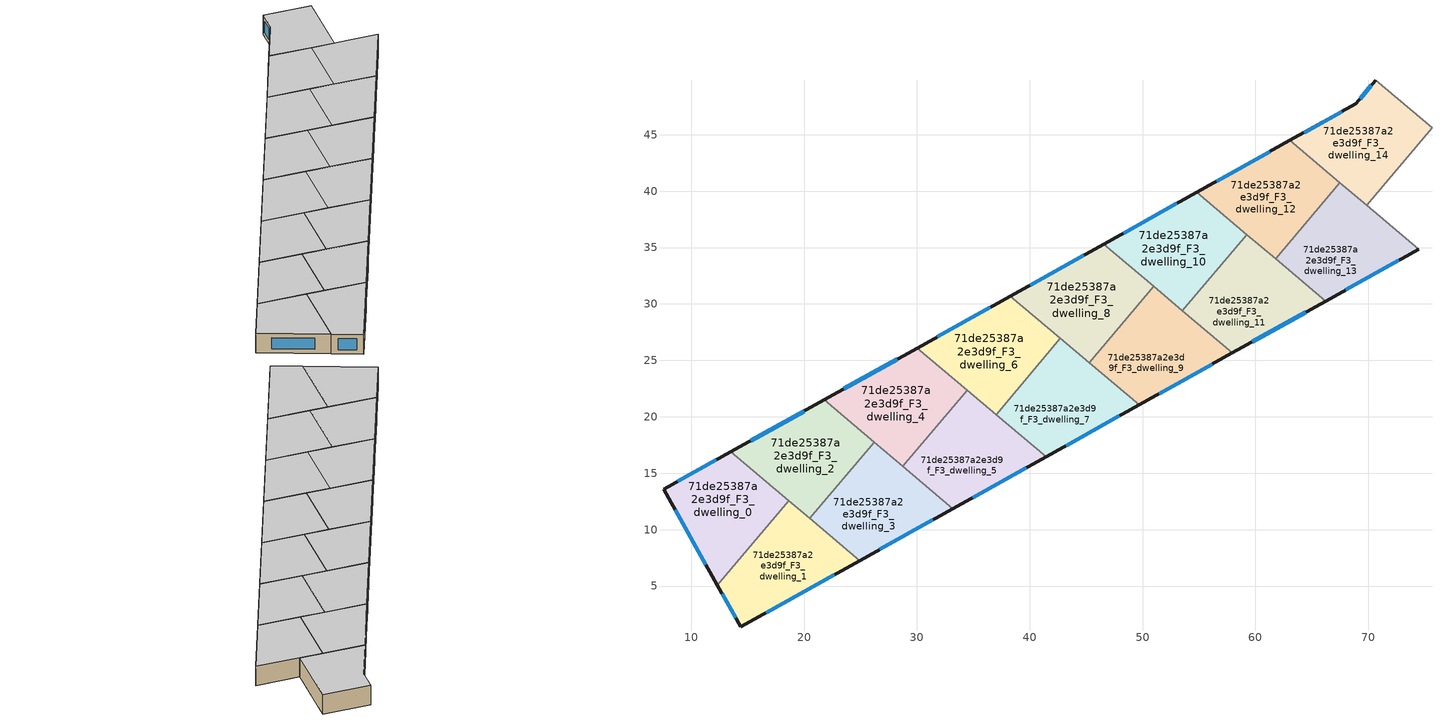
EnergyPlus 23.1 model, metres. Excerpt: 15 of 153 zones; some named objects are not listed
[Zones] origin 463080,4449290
71de25387a2e3d9f_F3_dwelling_0
 floor to 71de25387a2e3d9f_F2_dwelling_0 (EU_floor_Construction): 17.98,13.13 18.53,12.46 17.35,11.06 11.59,6.36 7.54,13.57 13.51,16.9 z9
 floor to 71de25387a2e3d9f_F2_dwelling_1 (EU_floor_Construction): 17.35,11.06 12.31,5.09 11.59,6.36 z9
 floor to 71de25387a2e3d9f_F2_dwelling_2 (EU_floor_Construction): 18.63,12.58 18.53,12.46 17.98,13.13 z9
 wall outside (EU_wall_Construction): 13.51,16.9 7.54,13.57 12.31,5.09 z9:12
 wall to 71de25387a2e3d9f_F3_dwelling_1 (EU_wall_Construction): 12.31,5.09 18.63,12.58 z9:12
 wall to 71de25387a2e3d9f_F3_dwelling_2 (EU_wall_Construction): 18.63,12.58 13.51,16.9 z9:12
 window (EU_Window_Construction): 8.56,11.75 11.29,6.9 / 12.23,16.18 8.82,14.28 z9.64:11.36
 ceiling to 71de25387a2e3d9f_F4_dwelling_0 (EU_floor_Construction): 12.31,5.09 18.63,12.58 13.51,16.9 7.54,13.57 z12
71de25387a2e3d9f_F3_dwelling_1
 floor to 71de25387a2e3d9f_F2_dwelling_1 (EU_floor_Construction): 18.74,12.2 23.45,6.43 14.39,1.38 12.31,5.09 17.35,11.06 z9
 floor to 71de25387a2e3d9f_F2_dwelling_3 (EU_floor_Construction): 24.93,7.26 23.45,6.43 19.47,11.31 19.81,11.58 z9
 floor to 71de25387a2e3d9f_F2_dwelling_0 (EU_floor_Construction): 18.53,12.46 18.74,12.2 17.35,11.06 z9
 floor to 71de25387a2e3d9f_F2_dwelling_2 (EU_floor_Construction): 19.81,11.58 19.47,11.31 18.53,12.46 18.63,12.58 z9
 wall outside (EU_wall_Construction): 12.31,5.09 14.39,1.38 24.93,7.26 z9:12
 wall to 71de25387a2e3d9f_F3_dwelling_3 (EU_wall_Construction): 24.93,7.26 20.5,11 z9:12
 wall to 71de25387a2e3d9f_F3_dwelling_2 (EU_wall_Construction): 20.5,11 18.63,12.58 z9:12
 window (EU_Window_Construction): 12.75,4.29 13.94,2.18 / 16.65,2.64 22.68,6 z9.64:11.36
 ceiling to 71de25387a2e3d9f_F4_dwelling_1 (EU_floor_Construction): 24.93,7.26 18.63,12.58 12.31,5.09 14.39,1.38 z12
71de25387a2e3d9f_F3_dwelling_10
 floor to 71de25387a2e3d9f_F2_dwelling_10 (EU_floor_Construction): 54.43,39.68 58.26,34.99 57.42,34 52.67,30.12 46.55,35.29 z9
 floor to 71de25387a2e3d9f_F2_dwelling_11 (EU_floor_Construction): 57.42,34 53.53,29.39 52.67,30.12 z9
 floor to 71de25387a2e3d9f_F2_dwelling_12 (EU_floor_Construction): 59.24,36.15 58.26,34.99 54.43,39.68 54.8,39.89 z9
 wall outside (EU_wall_Construction): 54.8,39.89 46.54,35.29 z9:12
 wall to 71de25387a2e3d9f_F3_dwelling_11 (EU_wall_Construction): 53.53,29.39 59.24,36.15 z9:12
 wall to 71de25387a2e3d9f_F3_dwelling_8 (EU_wall_Construction): 46.54,35.29 50.98,31.55 z9:12
 wall to 71de25387a2e3d9f_F3_dwelling_12 (EU_wall_Construction): 59.24,36.15 54.8,39.89 z9:12
 wall to 71de25387a2e3d9f_F3_dwelling_9 (EU_wall_Construction): 50.98,31.55 53.53,29.39 z9:12
 window (EU_Window_Construction): 53.03,38.9 48.31,36.28 z9.64:11.36
 ceiling to 71de25387a2e3d9f_F4_dwelling_10 (EU_floor_Construction): 53.53,29.39 59.24,36.15 54.8,39.89 46.54,35.29 z12
71de25387a2e3d9f_F3_dwelling_11
 floor to 71de25387a2e3d9f_F2_dwelling_11 (EU_floor_Construction): 58.41,34.8 63.41,28.68 57.96,25.66 53.53,29.39 57.42,34 z9
 floor to 71de25387a2e3d9f_F2_dwelling_10 (EU_floor_Construction): 58.26,34.99 58.41,34.8 57.42,34 z9
 floor to 71de25387a2e3d9f_F2_dwelling_12 (EU_floor_Construction): 60.89,34.76 59.42,33.56 58.26,34.99 59.24,36.15 z9
 floor to 71de25387a2e3d9f_F2_dwelling_13 (EU_floor_Construction): 66.22,30.26 63.41,28.68 59.42,33.56 60.89,34.76 z9
 wall outside (EU_wall_Construction): 57.97,25.66 66.22,30.25 z9:12
 wall to 71de25387a2e3d9f_F3_dwelling_9 (EU_wall_Construction): 53.53,29.39 57.97,25.66 z9:12
 wall to 71de25387a2e3d9f_F3_dwelling_13 (EU_wall_Construction): 66.22,30.25 61.79,33.99 z9:12
 wall to 71de25387a2e3d9f_F3_dwelling_12 (EU_wall_Construction): 61.79,33.99 59.24,36.15 z9:12
 window (EU_Window_Construction): 59.73,26.64 64.45,29.27 z9.64:11.36
 ceiling to 71de25387a2e3d9f_F4_dwelling_11 (EU_floor_Construction): 66.22,30.25 59.24,36.15 53.53,29.39 57.97,25.66 z12
71de25387a2e3d9f_F3_dwelling_12
 floor to 71de25387a2e3d9f_F2_dwelling_12 (EU_floor_Construction): 62.42,44.13 66.32,39.36 65.86,38.82 60.89,34.76 54.8,39.89 z9
 floor to 71de25387a2e3d9f_F2_dwelling_13 (EU_floor_Construction): 65.86,38.82 61.79,33.99 60.89,34.76 z9
 floor to 71de25387a2e3d9f_F2_dwelling_14 (EU_floor_Construction): 67.49,40.75 66.32,39.36 62.42,44.13 63.06,44.49 z9
 wall outside (EU_wall_Construction): 63.06,44.49 54.8,39.89 z9:12
 wall to 71de25387a2e3d9f_F3_dwelling_13 (EU_wall_Construction): 61.79,33.99 67.49,40.75 z9:12
 wall to 71de25387a2e3d9f_F3_dwelling_14 (EU_wall_Construction): 67.49,40.75 63.06,44.49 z9:12
 window (EU_Window_Construction): 61.29,43.5 56.57,40.88 z9.64:11.36
 ceiling to 71de25387a2e3d9f_F4_dwelling_12 (EU_floor_Construction): 61.79,33.99 67.49,40.75 63.06,44.49 54.8,39.89 z12
71de25387a2e3d9f_F3_dwelling_13
 floor to 71de25387a2e3d9f_F2_dwelling_13 (EU_floor_Construction): 66.4,39.26 71.4,33.14 66.22,30.26 61.79,33.99 65.86,38.82 z9
 floor to 71de25387a2e3d9f_F2_dwelling_15 (EU_floor_Construction): 74.48,34.86 71.4,33.14 67.4,38.04 69.08,39.41 z9
 floor to 71de25387a2e3d9f_F2_dwelling_14 (EU_floor_Construction): 69.08,39.41 67.4,38.04 66.32,39.36 67.49,40.75 z9
 floor to 71de25387a2e3d9f_F2_dwelling_12 (EU_floor_Construction): 66.32,39.36 66.4,39.26 65.86,38.82 z9
 wall outside (EU_wall_Construction): 66.22,30.25 74.48,34.86 z9:12
 wall to 71de25387a2e3d9f_F3_dwelling_15 (EU_wall_Construction): 74.48,34.86 69.86,38.75 z9:12
 wall to 71de25387a2e3d9f_F3_dwelling_14 (EU_wall_Construction): 69.86,38.75 67.49,40.75 z9:12
 window (EU_Window_Construction): 67.99,31.24 72.71,33.87 z9.64:11.36
 ceiling to 71de25387a2e3d9f_F4_dwelling_13 (EU_floor_Construction): 74.48,34.86 67.49,40.75 61.79,33.99 66.22,30.25 z12
71de25387a2e3d9f_F3_dwelling_14
 floor to 71de25387a2e3d9f_F2_dwelling_14 (EU_floor_Construction): 70,49.04 74.2,43.9 73.38,42.92 69.08,39.41 63.06,44.49 68.9,47.74 z9
 floor adiabatic (EU_floor_Construction): 75.65,45.62 74.8,44.61 74.09,44.03 70,49.04 70.66,49.83 z9
 floor to 71de25387a2e3d9f_F2_dwelling_15 (EU_floor_Construction): 73.38,42.92 69.86,38.75 69.08,39.41 z9
 floor to 71de25387a2e3d9f_F2_dwelling_17 (EU_floor_Construction): 74.8,44.61 74.2,43.9 74.09,44.03 z9
 wall outside (EU_wall_Construction): 70.66,49.83 68.9,47.74 63.06,44.49 z9:12
 wall to 71de25387a2e3d9f_F3_dwelling_15 (EU_wall_Construction): 69.86,38.75 75.66,45.62 z9:12
 wall to 71de25387a2e3d9f_F3_dwelling_16 (EU_wall_Construction): 75.66,45.62 70.66,49.83 z9:12
 window (EU_Window_Construction): 67.65,47.04 64.31,45.19 / 70.29,49.38 69.27,48.19 z9.64:11.36
 ceiling to 71de25387a2e3d9f_F4_dwelling_14 (EU_floor_Construction): 69.86,38.75 75.66,45.62 70.66,49.83 68.9,47.74 63.06,44.49 z12
71de25387a2e3d9f_F3_dwelling_2
 floor to 71de25387a2e3d9f_F2_dwelling_2 (EU_floor_Construction): 24.99,18.78 26.01,17.53 23.64,14.71 19.81,11.58 17.98,13.13 14.47,17.43 21.77,21.49 z9
 floor to 71de25387a2e3d9f_F2_dwelling_0 (EU_floor_Construction): 14.47,17.43 17.98,13.13 13.51,16.9 z9
 floor to 71de25387a2e3d9f_F2_dwelling_4 (EU_floor_Construction): 26.2,17.75 26.01,17.53 24.99,18.78 z9
 floor to 71de25387a2e3d9f_F2_dwelling_3 (EU_floor_Construction): 23.64,14.71 20.5,11 19.81,11.58 z9
 wall outside (EU_wall_Construction): 21.77,21.49 13.51,16.9 z9:12
 wall to 71de25387a2e3d9f_F3_dwelling_3 (EU_wall_Construction): 20.5,11 26.2,17.75 z9:12
 wall to 71de25387a2e3d9f_F3_dwelling_4 (EU_wall_Construction): 26.2,17.75 21.77,21.49 z9:12
 window (EU_Window_Construction): 20,20.51 15.28,17.88 z9.64:11.36
 ceiling to 71de25387a2e3d9f_F4_dwelling_2 (EU_floor_Construction): 20.5,11 26.2,17.75 21.77,21.49 13.51,16.9 z12
71de25387a2e3d9f_F3_dwelling_3
 floor to 71de25387a2e3d9f_F2_dwelling_5 (EU_floor_Construction): 33.19,11.86 31.44,10.88 27.46,15.76 28.02,16.22 z9
 floor to 71de25387a2e3d9f_F2_dwelling_4 (EU_floor_Construction): 28.02,16.22 27.46,15.76 26.01,17.53 26.2,17.75 z9
 floor adiabatic (EU_floor_Construction): 26.01,17.53 31.44,10.88 24.93,7.26 20.5,11 z9
 wall outside (EU_wall_Construction): 24.93,7.26 33.19,11.86 z9:12
 wall to 71de25387a2e3d9f_F3_dwelling_5 (EU_wall_Construction): 33.19,11.86 28.76,15.6 z9:12
 wall to 71de25387a2e3d9f_F3_dwelling_4 (EU_wall_Construction): 28.76,15.6 26.2,17.75 z9:12
 window (EU_Window_Construction): 26.7,8.24 31.42,10.87 z9.64:11.36
 ceiling to 71de25387a2e3d9f_F4_dwelling_3 (EU_floor_Construction): 33.19,11.86 26.2,17.75 20.5,11 24.93,7.26 z12
71de25387a2e3d9f_F3_dwelling_4
 floor to 71de25387a2e3d9f_F2_dwelling_4 (EU_floor_Construction): 32,24.43 34.07,21.89 32.08,19.53 28.02,16.22 24.99,18.78 22.46,21.88 30.03,26.09 z9
 floor to 71de25387a2e3d9f_F2_dwelling_2 (EU_floor_Construction): 22.46,21.88 24.99,18.78 21.77,21.49 z9
 floor to 71de25387a2e3d9f_F2_dwelling_5 (EU_floor_Construction): 32.08,19.53 28.76,15.6 28.02,16.22 z9
 floor to 71de25387a2e3d9f_F2_dwelling_6 (EU_floor_Construction): 34.46,22.35 34.07,21.89 32,24.43 z9
 wall outside (EU_wall_Construction): 30.03,26.09 21.77,21.49 z9:12
 wall to 71de25387a2e3d9f_F3_dwelling_5 (EU_wall_Construction): 28.76,15.6 34.46,22.35 z9:12
 wall to 71de25387a2e3d9f_F3_dwelling_6 (EU_wall_Construction): 34.46,22.35 30.03,26.09 z9:12
 window (EU_Window_Construction): 28.26,25.11 23.54,22.48 z9.64:11.36
 ceiling to 71de25387a2e3d9f_F4_dwelling_4 (EU_floor_Construction): 28.76,15.6 34.46,22.35 30.03,26.09 21.77,21.49 z12
71de25387a2e3d9f_F3_dwelling_5
 floor to 71de25387a2e3d9f_F2_dwelling_5 (EU_floor_Construction): 34.43,21.45 39.43,15.33 33.19,11.86 28.76,15.6 32.08,19.53 z9
 floor to 71de25387a2e3d9f_F2_dwelling_4 (EU_floor_Construction): 34.07,21.89 34.43,21.45 32.08,19.53 z9
 floor to 71de25387a2e3d9f_F2_dwelling_6 (EU_floor_Construction): 36.24,20.85 35.45,20.21 34.07,21.89 34.46,22.35 z9
 floor to 71de25387a2e3d9f_F2_dwelling_7 (EU_floor_Construction): 41.45,16.46 39.43,15.33 35.45,20.21 36.24,20.85 z9
 wall outside (EU_wall_Construction): 33.19,11.86 41.45,16.46 z9:12
 wall to 71de25387a2e3d9f_F3_dwelling_7 (EU_wall_Construction): 41.45,16.46 37.02,20.2 z9:12
 wall to 71de25387a2e3d9f_F3_dwelling_6 (EU_wall_Construction): 37.02,20.2 34.46,22.35 z9:12
 window (EU_Window_Construction): 34.96,12.84 39.68,15.47 z9.64:11.36
 ceiling to 71de25387a2e3d9f_F4_dwelling_5 (EU_floor_Construction): 41.45,16.46 34.46,22.35 28.76,15.6 33.19,11.86 z12
71de25387a2e3d9f_F3_dwelling_6
 floor to 71de25387a2e3d9f_F2_dwelling_6 (EU_floor_Construction): 39.01,30.08 42.13,26.26 40.52,24.35 36.24,20.85 32,24.43 30.45,26.33 38.29,30.69 z9
 floor to 71de25387a2e3d9f_F2_dwelling_4 (EU_floor_Construction): 30.45,26.33 32,24.43 30.03,26.09 z9
 floor to 71de25387a2e3d9f_F2_dwelling_7 (EU_floor_Construction): 40.52,24.35 37.02,20.2 36.24,20.85 z9
 floor to 71de25387a2e3d9f_F2_dwelling_8 (EU_floor_Construction): 42.72,26.95 42.13,26.26 39.01,30.08 z9
 wall outside (EU_wall_Construction): 38.29,30.69 30.03,26.09 z9:12
 wall to 71de25387a2e3d9f_F3_dwelling_7 (EU_wall_Construction): 37.02,20.2 42.72,26.95 z9:12
 wall to 71de25387a2e3d9f_F3_dwelling_8 (EU_wall_Construction): 42.72,26.95 38.29,30.69 z9:12
 window (EU_Window_Construction): 36.52,29.71 31.8,27.08 z9.64:11.36
 ceiling to 71de25387a2e3d9f_F4_dwelling_6 (EU_floor_Construction): 37.02,20.2 42.72,26.95 38.29,30.69 30.03,26.09 z12
71de25387a2e3d9f_F3_dwelling_7
 floor to 71de25387a2e3d9f_F2_dwelling_7 (EU_floor_Construction): 42.42,25.9 47.42,19.78 41.45,16.46 37.02,20.2 40.52,24.35 z9
 floor to 71de25387a2e3d9f_F2_dwelling_6 (EU_floor_Construction): 42.13,26.26 42.42,25.9 40.52,24.35 z9
 floor to 71de25387a2e3d9f_F2_dwelling_9 (EU_floor_Construction): 49.71,21.06 47.42,19.78 43.44,24.66 44.46,25.49 z9
 floor to 71de25387a2e3d9f_F2_dwelling_8 (EU_floor_Construction): 44.46,25.49 43.44,24.66 42.13,26.26 42.72,26.95 z9
 wall outside (EU_wall_Construction): 41.45,16.46 49.71,21.06 z9:12
 wall to 71de25387a2e3d9f_F3_dwelling_9 (EU_wall_Construction): 49.71,21.06 45.27,24.79 z9:12
 wall to 71de25387a2e3d9f_F3_dwelling_8 (EU_wall_Construction): 45.28,24.79 42.72,26.95 z9:12
 window (EU_Window_Construction): 43.22,17.44 47.94,20.07 z9.64:11.36
 ceiling to 71de25387a2e3d9f_F4_dwelling_7 (EU_floor_Construction): 49.71,21.06 42.72,26.95 37.02,20.2 41.45,16.46 z12
71de25387a2e3d9f_F3_dwelling_8
 floor to 71de25387a2e3d9f_F2_dwelling_8 (EU_floor_Construction): 46.43,35.23 50.19,30.62 48.97,29.18 44.46,25.49 39.01,30.08 38.44,30.78 z9
 floor to 71de25387a2e3d9f_F2_dwelling_10 (EU_floor_Construction): 50.98,31.55 50.19,30.62 46.43,35.23 46.55,35.29 z9
 floor to 71de25387a2e3d9f_F2_dwelling_6 (EU_floor_Construction): 38.44,30.78 39.01,30.08 38.29,30.69 z9
 floor to 71de25387a2e3d9f_F2_dwelling_9 (EU_floor_Construction): 48.97,29.18 45.28,24.79 44.46,25.49 z9
 wall outside (EU_wall_Construction): 46.54,35.29 38.29,30.69 z9:12
 wall to 71de25387a2e3d9f_F3_dwelling_9 (EU_wall_Construction): 45.28,24.79 50.98,31.55 z9:12
 window (EU_Window_Construction): 44.78,34.31 40.06,31.68 z9.64:11.36
 ceiling to 71de25387a2e3d9f_F4_dwelling_8 (EU_floor_Construction): 45.28,24.79 50.98,31.55 46.54,35.29 38.29,30.69 z12
71de25387a2e3d9f_F3_dwelling_9
 floor to 71de25387a2e3d9f_F2_dwelling_9 (EU_floor_Construction): 50.41,30.35 55.41,24.23 49.71,21.06 45.28,24.79 48.97,29.18 z9
 floor to 71de25387a2e3d9f_F2_dwelling_8 (EU_floor_Construction): 50.19,30.62 50.41,30.35 48.97,29.18 z9
 floor adiabatic (EU_floor_Construction): 57.97,25.66 55.41,24.23 50.19,30.62 50.98,31.55 z9
 wall outside (EU_wall_Construction): 49.71,21.06 57.97,25.66 z9:12
 window (EU_Window_Construction): 51.48,22.04 56.2,24.67 z9.64:11.36
 ceiling to 71de25387a2e3d9f_F4_dwelling_9 (EU_floor_Construction): 57.97,25.66 50.98,31.55 45.28,24.79 49.71,21.06 z12
[Building]
EU S2 Campaign: North Axis=0; Terrain=City; Solar Distribution=FullExterior
[Site:Location]
Yerevan-Zvartnots.Intl.AP: Latitude=40.15; Longitude=44.383; Time Zone=4; Elevation=854
[SizingPeriod:WeatherFileDays]
AnnualSizingPeriod: Begin Month=1; Begin Day of Month=1; End Month=12; End Day of Month=31; Day of Week for Start Day=Monday; Use Weather File Daylight Saving Period=No; Use Weather File Rain and Snow Indicators=No
[MATERIAL]
EU_InternalMass_Material: Roughness=MediumRough; Thickness=0.1; Conductivity=1; Density=1800; Specific Heat=900; Thermal Absorptance=0.9; Solar Absorptance=0.7; Visible Absorptance=0.7
[MATERIAL:NOMASS] Roughness=MediumRough; Thermal Absorptance=0.9; Solar Absorptance=0.7; Visible Absorptance=0.7
Name | Thermal Resistance
EU_wall_NoMass | 1.05043
EU_floor_NoMass | 0.478065
[WINDOWMATERIAL:SIMPLEGLAZINGSYSTEM]
EU_Window_SimpleGlazing: UFactor=2.5566; Solar Heat Gain Coefficient=0.75; Visible Transmittance=0.75
[CONSTRUCTION]
EU_wall_Construction: EU_wall_NoMass
EU_floor_Construction: EU_floor_NoMass
EU_Window_Construction: EU_Window_SimpleGlazing
EU_InternalMass_Construction: EU_InternalMass_Material
[ZONE] Type=1; Multiplier=1; Ceiling Height=autocalculate; Floor Area=autocalculate; Part of Total Floor Area=Yes
Name | Volume
71de25387a2e3d9f_F3_dwelling_0 | 198.166
71de25387a2e3d9f_F3_dwelling_1; 71de25387a2e3d9f_F3_dwelling_8; 71de25387a2e3d9f_F3_dwelling_9 | 198.153
71de25387a2e3d9f_F3_dwelling_10 | 198.168
71de25387a2e3d9f_F3_dwelling_11 | 198.151
71de25387a2e3d9f_F3_dwelling_12 | 198.15
71de25387a2e3d9f_F3_dwelling_13; 71de25387a2e3d9f_F3_dwelling_7 | 198.135
71de25387a2e3d9f_F3_dwelling_14 | 198.144
71de25387a2e3d9f_F3_dwelling_2 | 198.16
71de25387a2e3d9f_F3_dwelling_3 | 198.142
71de25387a2e3d9f_F3_dwelling_4 | 198.156
71de25387a2e3d9f_F3_dwelling_5; 71de25387a2e3d9f_F3_dwelling_6 | 198.155
[INTERNALMASS] Construction=EU_InternalMass_Construction
Name | Zone or ZoneList | Surface Area
71de25387a2e3d9f_F3_dwelling_0_EU_InternalMass | 71de25387a2e3d9f_F3_dwelling_0 | 66.0557
71de25387a2e3d9f_F3_dwelling_1_EU_InternalMass | 71de25387a2e3d9f_F3_dwelling_1 | 66.0489
71de25387a2e3d9f_F3_dwelling_2_EU_InternalMass | 71de25387a2e3d9f_F3_dwelling_2 | 66.0531
71de25387a2e3d9f_F3_dwelling_3_EU_InternalMass | 71de25387a2e3d9f_F3_dwelling_3 | 66.0464
71de25387a2e3d9f_F3_dwelling_4_EU_InternalMass | 71de25387a2e3d9f_F3_dwelling_4 | 66.0541
71de25387a2e3d9f_F3_dwelling_5_EU_InternalMass | 71de25387a2e3d9f_F3_dwelling_5 | 66.0515
71de25387a2e3d9f_F3_dwelling_6_EU_InternalMass | 71de25387a2e3d9f_F3_dwelling_6 | 66.0507
71de25387a2e3d9f_F3_dwelling_7_EU_InternalMass | 71de25387a2e3d9f_F3_dwelling_7 | 66.0472
71de25387a2e3d9f_F3_dwelling_8_EU_InternalMass | 71de25387a2e3d9f_F3_dwelling_8 | 66.0531
71de25387a2e3d9f_F3_dwelling_9_EU_InternalMass | 71de25387a2e3d9f_F3_dwelling_9 | 66.049
71de25387a2e3d9f_F3_dwelling_10_EU_InternalMass | 71de25387a2e3d9f_F3_dwelling_10 | 66.0572
71de25387a2e3d9f_F3_dwelling_11_EU_InternalMass | 71de25387a2e3d9f_F3_dwelling_11 | 66.0488
71de25387a2e3d9f_F3_dwelling_12_EU_InternalMass | 71de25387a2e3d9f_F3_dwelling_12 | 66.05
71de25387a2e3d9f_F3_dwelling_13_EU_InternalMass | 71de25387a2e3d9f_F3_dwelling_13 | 66.0451
71de25387a2e3d9f_F3_dwelling_14_EU_InternalMass | 71de25387a2e3d9f_F3_dwelling_14 | 66.0475
[OTHEREQUIPMENT] Fuel Type=Electricity; Design Level Calculation Method=Watts/Area; Power per Zone Floor Area=1; Fraction Latent=0; Fraction Radiant=0; Fraction Lost=0; Carbon Dioxide Generation Rate=0; EndUse Subcategory=EU_Step8_InternalGains
Name | Zone or ZoneList or Space or SpaceList | Schedule
EU_Step8_InternalGain_71de25387a2e3d9f_F3_dwelling_0_f000 | 71de25387a2e3d9f_F3_dwelling_0 | EU_Step8_GainSchedule_71de25387a2e3d9f_F3_dwelling_0_f000
EU_Step8_InternalGain_71de25387a2e3d9f_F3_dwelling_1_f000 | 71de25387a2e3d9f_F3_dwelling_1 | EU_Step8_GainSchedule_71de25387a2e3d9f_F3_dwelling_1_f000
EU_Step8_InternalGain_71de25387a2e3d9f_F3_dwelling_2_f000 | 71de25387a2e3d9f_F3_dwelling_2 | EU_Step8_GainSchedule_71de25387a2e3d9f_F3_dwelling_2_f000
EU_Step8_InternalGain_71de25387a2e3d9f_F3_dwelling_3_f000 | 71de25387a2e3d9f_F3_dwelling_3 | EU_Step8_GainSchedule_71de25387a2e3d9f_F3_dwelling_3_f000
EU_Step8_InternalGain_71de25387a2e3d9f_F3_dwelling_4_f000 | 71de25387a2e3d9f_F3_dwelling_4 | EU_Step8_GainSchedule_71de25387a2e3d9f_F3_dwelling_4_f000
EU_Step8_InternalGain_71de25387a2e3d9f_F3_dwelling_5_f000 | 71de25387a2e3d9f_F3_dwelling_5 | EU_Step8_GainSchedule_71de25387a2e3d9f_F3_dwelling_5_f000
EU_Step8_InternalGain_71de25387a2e3d9f_F3_dwelling_6_f000 | 71de25387a2e3d9f_F3_dwelling_6 | EU_Step8_GainSchedule_71de25387a2e3d9f_F3_dwelling_6_f000
EU_Step8_InternalGain_71de25387a2e3d9f_F3_dwelling_7_f000 | 71de25387a2e3d9f_F3_dwelling_7 | EU_Step8_GainSchedule_71de25387a2e3d9f_F3_dwelling_7_f000
EU_Step8_InternalGain_71de25387a2e3d9f_F3_dwelling_8_f000 | 71de25387a2e3d9f_F3_dwelling_8 | EU_Step8_GainSchedule_71de25387a2e3d9f_F3_dwelling_8_f000
EU_Step8_InternalGain_71de25387a2e3d9f_F3_dwelling_9_f000 | 71de25387a2e3d9f_F3_dwelling_9 | EU_Step8_GainSchedule_71de25387a2e3d9f_F3_dwelling_9_f000
EU_Step8_InternalGain_71de25387a2e3d9f_F3_dwelling_10_f000 | 71de25387a2e3d9f_F3_dwelling_10 | EU_Step8_GainSchedule_71de25387a2e3d9f_F3_dwelling_10_f000
EU_Step8_InternalGain_71de25387a2e3d9f_F3_dwelling_11_f000 | 71de25387a2e3d9f_F3_dwelling_11 | EU_Step8_GainSchedule_71de25387a2e3d9f_F3_dwelling_11_f000
EU_Step8_InternalGain_71de25387a2e3d9f_F3_dwelling_12_f000 | 71de25387a2e3d9f_F3_dwelling_12 | EU_Step8_GainSchedule_71de25387a2e3d9f_F3_dwelling_12_f000
EU_Step8_InternalGain_71de25387a2e3d9f_F3_dwelling_13_f000 | 71de25387a2e3d9f_F3_dwelling_13 | EU_Step8_GainSchedule_71de25387a2e3d9f_F3_dwelling_13_f000
EU_Step8_InternalGain_71de25387a2e3d9f_F3_dwelling_14_f000 | 71de25387a2e3d9f_F3_dwelling_14 | EU_Step8_GainSchedule_71de25387a2e3d9f_F3_dwelling_14_f000
[ZONEVENTILATION:DESIGNFLOWRATE] Schedule=EU_AlwaysOn; Design Flow Rate Calculation Method=AirChanges/Hour; Air Changes per Hour=0.557805; Ventilation Type=Natural; Fan Pressure Rise=0; Fan Total Efficiency=1; Constant Term Coefficient=1; Temperature Term Coefficient=0; Velocity Term Coefficient=0; Velocity Squared Term Coefficient=0; Minimum Indoor Temperature=-100; Maximum Indoor Temperature=100; Delta Temperature=-100; Minimum Outdoor Temperature=-100; Maximum Outdoor Temperature=100; Maximum Wind Speed=40
Name | Zone or ZoneList or Space or SpaceList
EU_ConstantAir_71de25387a2e3d9f_F3_dwelling_0 | 71de25387a2e3d9f_F3_dwelling_0
EU_ConstantAir_71de25387a2e3d9f_F3_dwelling_1 | 71de25387a2e3d9f_F3_dwelling_1
EU_ConstantAir_71de25387a2e3d9f_F3_dwelling_2 | 71de25387a2e3d9f_F3_dwelling_2
EU_ConstantAir_71de25387a2e3d9f_F3_dwelling_3 | 71de25387a2e3d9f_F3_dwelling_3
EU_ConstantAir_71de25387a2e3d9f_F3_dwelling_4 | 71de25387a2e3d9f_F3_dwelling_4
EU_ConstantAir_71de25387a2e3d9f_F3_dwelling_5 | 71de25387a2e3d9f_F3_dwelling_5
EU_ConstantAir_71de25387a2e3d9f_F3_dwelling_6 | 71de25387a2e3d9f_F3_dwelling_6
EU_ConstantAir_71de25387a2e3d9f_F3_dwelling_7 | 71de25387a2e3d9f_F3_dwelling_7
EU_ConstantAir_71de25387a2e3d9f_F3_dwelling_8 | 71de25387a2e3d9f_F3_dwelling_8
EU_ConstantAir_71de25387a2e3d9f_F3_dwelling_9 | 71de25387a2e3d9f_F3_dwelling_9
EU_ConstantAir_71de25387a2e3d9f_F3_dwelling_10 | 71de25387a2e3d9f_F3_dwelling_10
EU_ConstantAir_71de25387a2e3d9f_F3_dwelling_11 | 71de25387a2e3d9f_F3_dwelling_11
EU_ConstantAir_71de25387a2e3d9f_F3_dwelling_12 | 71de25387a2e3d9f_F3_dwelling_12
EU_ConstantAir_71de25387a2e3d9f_F3_dwelling_13 | 71de25387a2e3d9f_F3_dwelling_13
EU_ConstantAir_71de25387a2e3d9f_F3_dwelling_14 | 71de25387a2e3d9f_F3_dwelling_14
[HVACTEMPLATE:ZONE:IDEALLOADSAIRSYSTEM] System Availability Schedule=EU_AlwaysOn; Maximum Heating Supply Air Temperature=50; Minimum Cooling Supply Air Temperature=13; Maximum Heating Supply Air Humidity Ratio=0.0156; Minimum Cooling Supply Air Humidity Ratio=0.0077; Heating Limit=NoLimit; Cooling Limit=NoLimit; Heating Availability Schedule=EU_AlwaysOn; Cooling Availability Schedule=EU_CoolingOff; Dehumidification Control Type=ConstantSensibleHeatRatio; Cooling Sensible Heat Ratio=0.7; Dehumidification Setpoint=60; Humidification Control Type=None; Humidification Setpoint=30; Outdoor Air Method=None; Outdoor Air Flow Rate per Person=0.00944; Outdoor Air Flow Rate per Zone Floor Area=0; Outdoor Air Flow Rate per Zone=0; Demand Controlled Ventilation Type=None; Outdoor Air Economizer Type=NoEconomizer; Heat Recovery Type=None; Sensible Heat Recovery Effectiveness=0.7; Latent Heat Recovery Effectiveness=0.65
Name | Template Thermostat
71de25387a2e3d9f_F3_dwelling_0 | EU_HeatOnly_71de25387a2e3d9f_F3_dwelling_0
71de25387a2e3d9f_F3_dwelling_1 | EU_HeatOnly_71de25387a2e3d9f_F3_dwelling_1
71de25387a2e3d9f_F3_dwelling_2 | EU_HeatOnly_71de25387a2e3d9f_F3_dwelling_2
71de25387a2e3d9f_F3_dwelling_3 | EU_HeatOnly_71de25387a2e3d9f_F3_dwelling_3
71de25387a2e3d9f_F3_dwelling_4 | EU_HeatOnly_71de25387a2e3d9f_F3_dwelling_4
71de25387a2e3d9f_F3_dwelling_5 | EU_HeatOnly_71de25387a2e3d9f_F3_dwelling_5
71de25387a2e3d9f_F3_dwelling_6 | EU_HeatOnly_71de25387a2e3d9f_F3_dwelling_6
71de25387a2e3d9f_F3_dwelling_7 | EU_HeatOnly_71de25387a2e3d9f_F3_dwelling_7
71de25387a2e3d9f_F3_dwelling_8 | EU_HeatOnly_71de25387a2e3d9f_F3_dwelling_8
71de25387a2e3d9f_F3_dwelling_9 | EU_HeatOnly_71de25387a2e3d9f_F3_dwelling_9
71de25387a2e3d9f_F3_dwelling_10 | EU_HeatOnly_71de25387a2e3d9f_F3_dwelling_10
71de25387a2e3d9f_F3_dwelling_11 | EU_HeatOnly_71de25387a2e3d9f_F3_dwelling_11
71de25387a2e3d9f_F3_dwelling_12 | EU_HeatOnly_71de25387a2e3d9f_F3_dwelling_12
71de25387a2e3d9f_F3_dwelling_13 | EU_HeatOnly_71de25387a2e3d9f_F3_dwelling_13
71de25387a2e3d9f_F3_dwelling_14 | EU_HeatOnly_71de25387a2e3d9f_F3_dwelling_14
[SIZING:ZONE] Zone Cooling Design Supply Air Temperature Input Method=SupplyAirTemperature; Zone Cooling Design Supply Air Temperature=13; Zone Heating Design Supply Air Temperature Input Method=SupplyAirTemperature; Zone Heating Design Supply Air Temperature=50; Zone Cooling Design Supply Air Humidity Ratio=0.008; Zone Heating Design Supply Air Humidity Ratio=0.008; Cooling Design Air Flow Method=DesignDay; Cooling Design Air Flow Rate=0; Cooling Minimum Air Flow per Zone Floor Area=0.000762; Cooling Minimum Air Flow=0; Cooling Minimum Air Flow Fraction=0.2; Heating Design Air Flow Method=DesignDay; Heating Design Air Flow Rate=0; Heating Maximum Air Flow per Zone Floor Area=0.002032; Heating Maximum Air Flow=0.141576; Heating Maximum Air Flow Fraction=0.3; Account for Dedicated Outdoor Air System=No; Dedicated Outdoor Air System Control Strategy=NeutralSupplyAir; Dedicated Outdoor Air Low Setpoint Temperature for Design=autosize; Dedicated Outdoor Air High Setpoint Temperature for Design=autosize; Zone Load Sizing Method=Sensible Load Only No Latent Load; Zone Latent Cooling Design Supply Air Humidity Ratio Input Method=HumidityRatioDifference; Zone Cooling Design Supply Air Humidity Ratio Difference=0.005; Zone Latent Heating Design Supply Air Humidity Ratio Input Method=HumidityRatioDifference; Zone Humidification Design Supply Air Humidity Ratio Difference=0.005
71de25387a2e3d9f_F3_dwelling_0; 71de25387a2e3d9f_F3_dwelling_1; 71de25387a2e3d9f_F3_dwelling_2; 71de25387a2e3d9f_F3_dwelling_3; 71de25387a2e3d9f_F3_dwelling_4; 71de25387a2e3d9f_F3_dwelling_5; 71de25387a2e3d9f_F3_dwelling_6; 71de25387a2e3d9f_F3_dwelling_7; 71de25387a2e3d9f_F3_dwelling_8; 71de25387a2e3d9f_F3_dwelling_9; 71de25387a2e3d9f_F3_dwelling_10; 71de25387a2e3d9f_F3_dwelling_11; 71de25387a2e3d9f_F3_dwelling_12; 71de25387a2e3d9f_F3_dwelling_13; 71de25387a2e3d9f_F3_dwelling_14
[SCHEDULE:CONSTANT]
Name | Hourly Value
EU_AlwaysOn | 1
EU_CoolingOff | 0
[SCHEDULE:FILE] Column Number=1; Rows to Skip at Top=0; Number of Hours of Data=8760; Column Separator=Comma; Interpolate to Timestep=No; Minutes per Item=60; Adjust Schedule for Daylight Savings=Yes
Name | File
EU_Step8_GainSchedule_71de25387a2e3d9f_F3_dwelling_0_f000 | ../../schedules/71de25387a2e3d9f/71de25387a2e3d9f_F3_dwelling_0_f000_gain.csv
EU_Step8_GainSchedule_71de25387a2e3d9f_F3_dwelling_1_f000 | ../../schedules/71de25387a2e3d9f/71de25387a2e3d9f_F3_dwelling_1_f000_gain.csv
EU_Step8_GainSchedule_71de25387a2e3d9f_F3_dwelling_2_f000 | ../../schedules/71de25387a2e3d9f/71de25387a2e3d9f_F3_dwelling_2_f000_gain.csv
EU_Step8_GainSchedule_71de25387a2e3d9f_F3_dwelling_3_f000 | ../../schedules/71de25387a2e3d9f/71de25387a2e3d9f_F3_dwelling_3_f000_gain.csv
EU_Step8_GainSchedule_71de25387a2e3d9f_F3_dwelling_4_f000 | ../../schedules/71de25387a2e3d9f/71de25387a2e3d9f_F3_dwelling_4_f000_gain.csv
EU_Step8_GainSchedule_71de25387a2e3d9f_F3_dwelling_5_f000 | ../../schedules/71de25387a2e3d9f/71de25387a2e3d9f_F3_dwelling_5_f000_gain.csv
EU_Step8_GainSchedule_71de25387a2e3d9f_F3_dwelling_6_f000 | ../../schedules/71de25387a2e3d9f/71de25387a2e3d9f_F3_dwelling_6_f000_gain.csv
EU_Step8_GainSchedule_71de25387a2e3d9f_F3_dwelling_7_f000 | ../../schedules/71de25387a2e3d9f/71de25387a2e3d9f_F3_dwelling_7_f000_gain.csv
EU_Step8_GainSchedule_71de25387a2e3d9f_F3_dwelling_8_f000 | ../../schedules/71de25387a2e3d9f/71de25387a2e3d9f_F3_dwelling_8_f000_gain.csv
EU_Step8_GainSchedule_71de25387a2e3d9f_F3_dwelling_9_f000 | ../../schedules/71de25387a2e3d9f/71de25387a2e3d9f_F3_dwelling_9_f000_gain.csv
EU_Step8_GainSchedule_71de25387a2e3d9f_F3_dwelling_10_f000 | ../../schedules/71de25387a2e3d9f/71de25387a2e3d9f_F3_dwelling_10_f000_gain.csv
EU_Step8_GainSchedule_71de25387a2e3d9f_F3_dwelling_11_f000 | ../../schedules/71de25387a2e3d9f/71de25387a2e3d9f_F3_dwelling_11_f000_gain.csv
EU_Step8_GainSchedule_71de25387a2e3d9f_F3_dwelling_12_f000 | ../../schedules/71de25387a2e3d9f/71de25387a2e3d9f_F3_dwelling_12_f000_gain.csv
EU_Step8_GainSchedule_71de25387a2e3d9f_F3_dwelling_13_f000 | ../../schedules/71de25387a2e3d9f/71de25387a2e3d9f_F3_dwelling_13_f000_gain.csv
EU_Step8_GainSchedule_71de25387a2e3d9f_F3_dwelling_14_f000 | ../../schedules/71de25387a2e3d9f/71de25387a2e3d9f_F3_dwelling_14_f000_gain.csv
